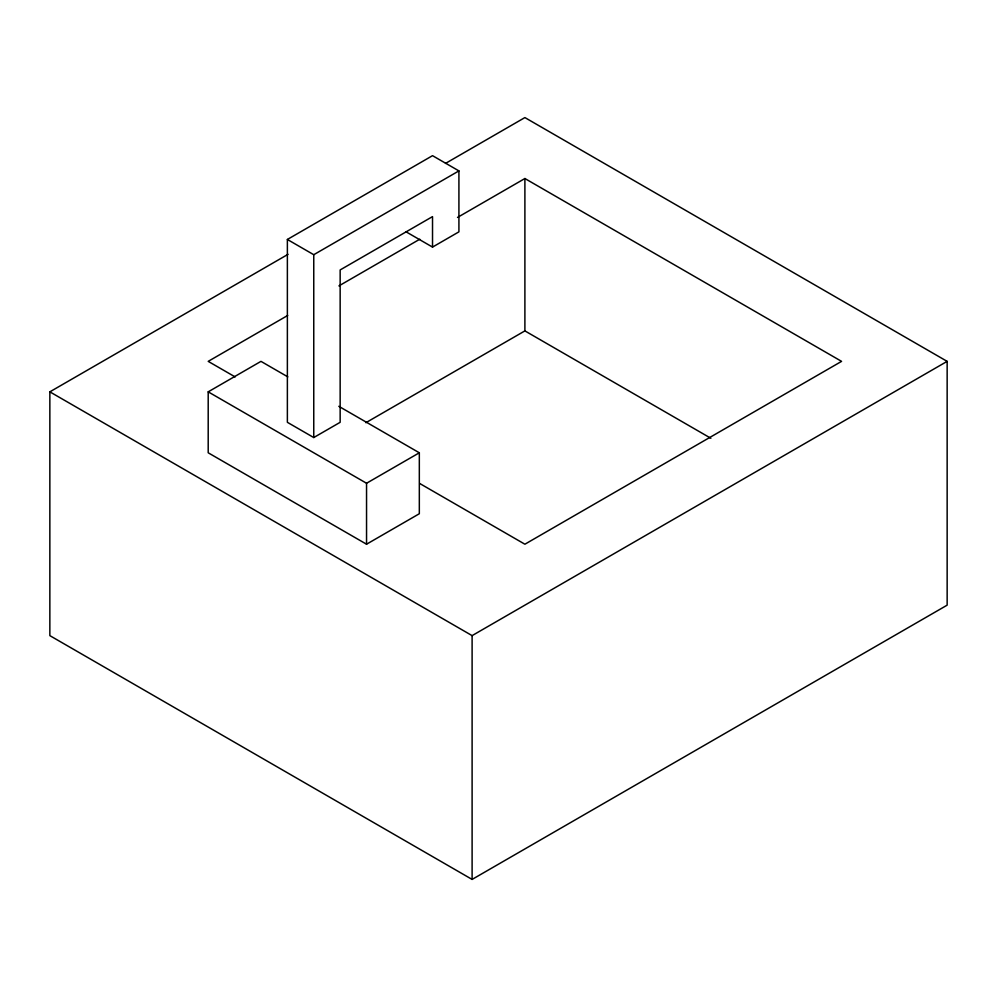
<?xml version="1.0" encoding="UTF-8"?>
<svg xmlns="http://www.w3.org/2000/svg" width="997" height="997" viewBox="0 0 997 997"><rect width="100%" height="100%" fill="white"/><g stroke="black" fill="none" stroke-linecap="round" stroke-linejoin="round"><path stroke-width="1.5" d="M432.524 247.094L432.524 216.611L340.151 269.938L340.151 422.317L313.756 437.546L287.373 422.317L287.373 239.467L432.524 155.669L458.919 170.898L458.919 231.852L432.524 247.094L406.128 231.852M445.497 163.421L524.896 117.584L947.15 361.363L947.15 605.154L472.104 879.416L49.85 635.637L49.85 391.846L288.046 254.322M287.373 239.467L313.756 254.709L458.919 170.898M287.709 315.463L208.199 361.363L235.155 376.928M338.918 285.902L419.774 239.218M457.511 217.433L524.896 178.525L841.58 361.363L524.896 544.212L419.774 483.52M338.806 406.302L419.326 452.788L419.326 513.729L366.547 544.212L208.199 452.788L208.199 391.846L260.977 361.363L287.821 376.866M365.874 422.703L524.896 330.892L710.861 438.269M208.199 391.846L366.547 483.258L419.326 452.788M49.85 391.846L472.104 635.625L947.15 361.363M524.896 178.525L524.896 330.892M472.104 635.625L472.104 879.416M366.547 483.258L366.547 544.212M313.756 254.709L313.756 437.546"/></g></svg>
